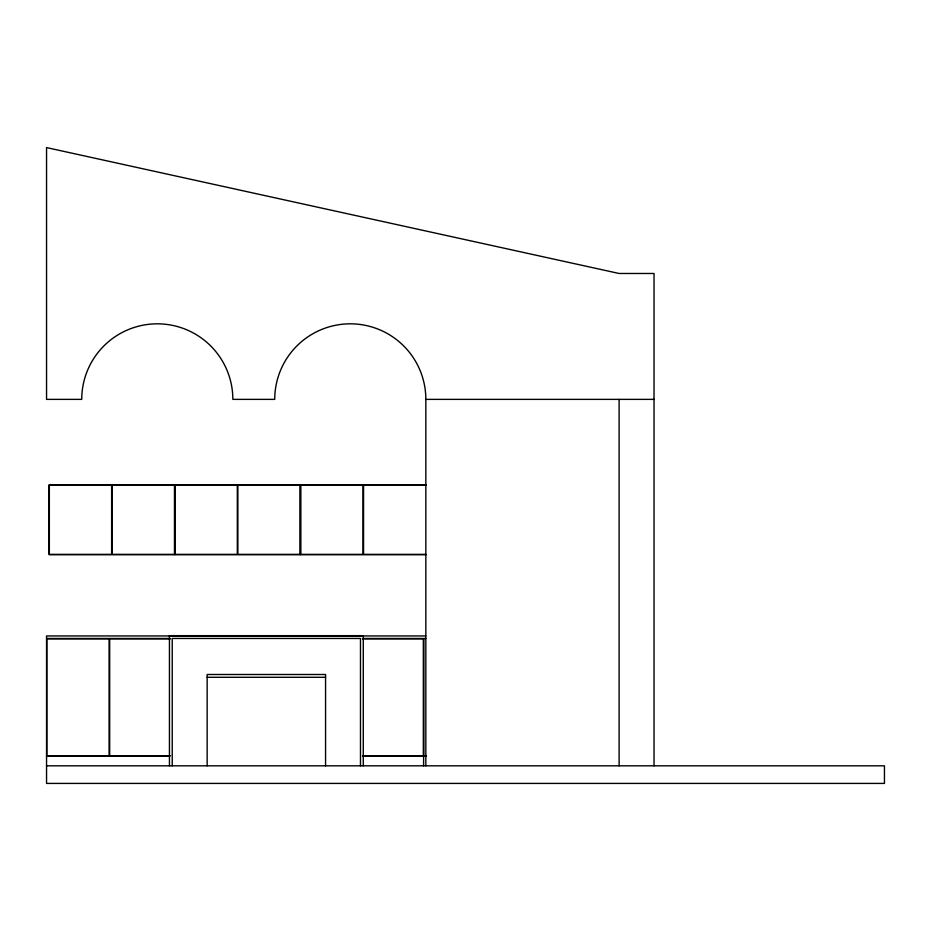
<?xml version="1.0" encoding="UTF-8"?>
<svg xmlns="http://www.w3.org/2000/svg" width="931" height="931" viewBox="0 0 931 931"><rect width="100%" height="100%" fill="white"/><g stroke="black" fill="none" stroke-linecap="round" stroke-linejoin="round"><path stroke-width="1.4" d="M654.028 765.817L654.028 273.481L619.115 273.481L46.55 147.587L46.55 399.376L81.742 399.376A75.551 75.551 0 0 1 157.292 323.825A75.551 75.551 0 0 1 232.843 399.376L274.738 399.376A75.551 75.551 0 0 1 350.289 323.825A75.551 75.551 0 0 1 425.839 399.376L654.028 399.376M426.119 484.842L49.064 484.842L49.064 554.667L426.119 554.667M425.839 485.121L363.555 485.121L363.555 554.387L425.839 554.387M425.781 635.943L46.55 635.943L46.55 783.413L884.45 783.413L884.45 765.817L46.55 765.817M46.55 638.457L170.059 638.457M363.299 638.457L425.781 638.457M170.513 638.875L109.672 638.875L109.672 755.763L170.513 755.763M362.485 638.875L423.326 638.875L423.326 755.763L362.485 755.763M207.148 677.291L325.571 677.291M46.55 756.042L169.349 756.042M362.927 756.042L426.491 756.042M619.115 399.376L619.115 765.817M425.839 399.376L425.839 765.817M423.884 638.875L423.884 755.763M423.605 756.042L423.605 765.817M363.276 765.817L363.276 635.664L169.442 635.664L169.442 765.817M360.483 765.817L360.483 638.457L172.235 638.457L172.235 765.817M325.571 765.817L325.571 674.498L207.148 674.498L207.148 765.817M300.434 484.842L300.434 554.667M174.749 484.842L174.749 554.667M111.627 485.121L49.343 485.121L49.343 554.387L111.627 554.387L111.627 485.121M174.469 485.121L112.186 485.121L112.186 554.387L174.469 554.387L174.469 485.121M237.312 485.121L175.028 485.121L175.028 554.387L237.312 554.387L237.312 485.121M300.154 485.121L237.871 485.121L237.871 554.387L300.154 554.387L300.154 485.121M362.997 485.121L300.713 485.121L300.713 554.387L362.997 554.387L362.997 485.121M109.113 638.875L46.829 638.875L46.829 755.763L109.113 755.763L109.113 638.875"/></g></svg>
